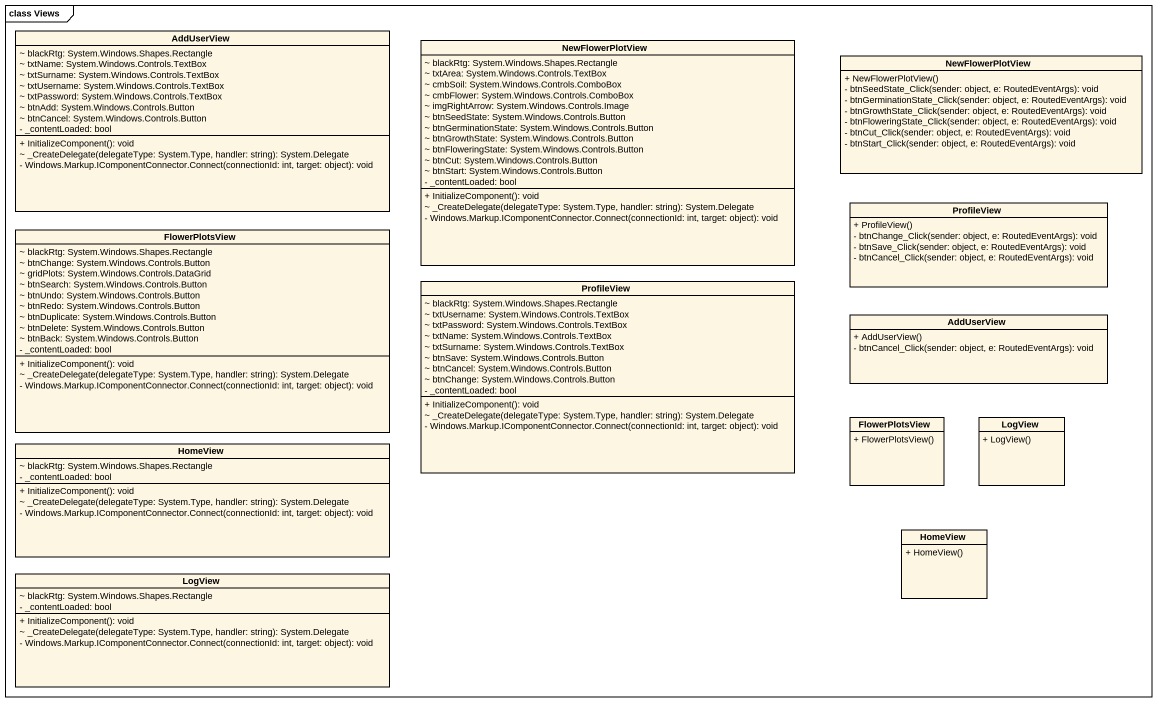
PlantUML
@startuml
mainframe class Views
hide circle
hide empty members
skinparam classAttributeIconSize 0
class AddUserView {
  ~ blackRtg: System.Windows.Shapes.Rectangle
  ~ txtName: System.Windows.Controls.TextBox
  ~ txtSurname: System.Windows.Controls.TextBox
  ~ txtUsername: System.Windows.Controls.TextBox
  ~ txtPassword: System.Windows.Controls.TextBox
  ~ btnAdd: System.Windows.Controls.Button
  ~ btnCancel: System.Windows.Controls.Button
  - _contentLoaded: bool
  + InitializeComponent(): void
  ~ _CreateDelegate(delegateType: System.Type, handler: string): System.Delegate
  - Windows.Markup.IComponentConnector.Connect(connectionId: int, target: object): void
}
class NewFlowerPlotView {
  ~ blackRtg: System.Windows.Shapes.Rectangle
  ~ txtArea: System.Windows.Controls.TextBox
  ~ cmbSoil: System.Windows.Controls.ComboBox
  ~ cmbFlower: System.Windows.Controls.ComboBox
  ~ imgRightArrow: System.Windows.Controls.Image
  ~ btnSeedState: System.Windows.Controls.Button
  ~ btnGerminationState: System.Windows.Controls.Button
  ~ btnGrowthState: System.Windows.Controls.Button
  ~ btnFloweringState: System.Windows.Controls.Button
  ~ btnCut: System.Windows.Controls.Button
  ~ btnStart: System.Windows.Controls.Button
  - _contentLoaded: bool
  + InitializeComponent(): void
  ~ _CreateDelegate(delegateType: System.Type, handler: string): System.Delegate
  - Windows.Markup.IComponentConnector.Connect(connectionId: int, target: object): void
}
class "NewFlowerPlotView" as NewFlowerPlotView_2 {
  + NewFlowerPlotView()
  - btnSeedState_Click(sender: object, e: RoutedEventArgs): void
  - btnGerminationState_Click(sender: object, e: RoutedEventArgs): void
  - btnGrowthState_Click(sender: object, e: RoutedEventArgs): void
  - btnFloweringState_Click(sender: object, e: RoutedEventArgs): void
  - btnCut_Click(sender: object, e: RoutedEventArgs): void
  - btnStart_Click(sender: object, e: RoutedEventArgs): void
}
class ProfileView {
  + ProfileView()
  - btnChange_Click(sender: object, e: RoutedEventArgs): void
  - btnSave_Click(sender: object, e: RoutedEventArgs): void
  - btnCancel_Click(sender: object, e: RoutedEventArgs): void
}
class FlowerPlotsView {
  ~ blackRtg: System.Windows.Shapes.Rectangle
  ~ btnChange: System.Windows.Controls.Button
  ~ gridPlots: System.Windows.Controls.DataGrid
  ~ btnSearch: System.Windows.Controls.Button
  ~ btnUndo: System.Windows.Controls.Button
  ~ btnRedo: System.Windows.Controls.Button
  ~ btnDuplicate: System.Windows.Controls.Button
  ~ btnDelete: System.Windows.Controls.Button
  ~ btnBack: System.Windows.Controls.Button
  - _contentLoaded: bool
  + InitializeComponent(): void
  ~ _CreateDelegate(delegateType: System.Type, handler: string): System.Delegate
  - Windows.Markup.IComponentConnector.Connect(connectionId: int, target: object): void
}
class "ProfileView" as ProfileView_2 {
  ~ blackRtg: System.Windows.Shapes.Rectangle
  ~ txtUsername: System.Windows.Controls.TextBox
  ~ txtPassword: System.Windows.Controls.TextBox
  ~ txtName: System.Windows.Controls.TextBox
  ~ txtSurname: System.Windows.Controls.TextBox
  ~ btnSave: System.Windows.Controls.Button
  ~ btnCancel: System.Windows.Controls.Button
  ~ btnChange: System.Windows.Controls.Button
  - _contentLoaded: bool
  + InitializeComponent(): void
  ~ _CreateDelegate(delegateType: System.Type, handler: string): System.Delegate
  - Windows.Markup.IComponentConnector.Connect(connectionId: int, target: object): void
}
class "AddUserView" as AddUserView_2 {
  + AddUserView()
  - btnCancel_Click(sender: object, e: RoutedEventArgs): void
}
class "FlowerPlotsView" as FlowerPlotsView_2 {
  + FlowerPlotsView()
}
class LogView {
  + LogView()
}
class HomeView {
  ~ blackRtg: System.Windows.Shapes.Rectangle
  - _contentLoaded: bool
  + InitializeComponent(): void
  ~ _CreateDelegate(delegateType: System.Type, handler: string): System.Delegate
  - Windows.Markup.IComponentConnector.Connect(connectionId: int, target: object): void
}
class "HomeView" as HomeView_2 {
  + HomeView()
}
class "LogView" as LogView_2 {
  ~ blackRtg: System.Windows.Shapes.Rectangle
  - _contentLoaded: bool
  + InitializeComponent(): void
  ~ _CreateDelegate(delegateType: System.Type, handler: string): System.Delegate
  - Windows.Markup.IComponentConnector.Connect(connectionId: int, target: object): void
}
@enduml
